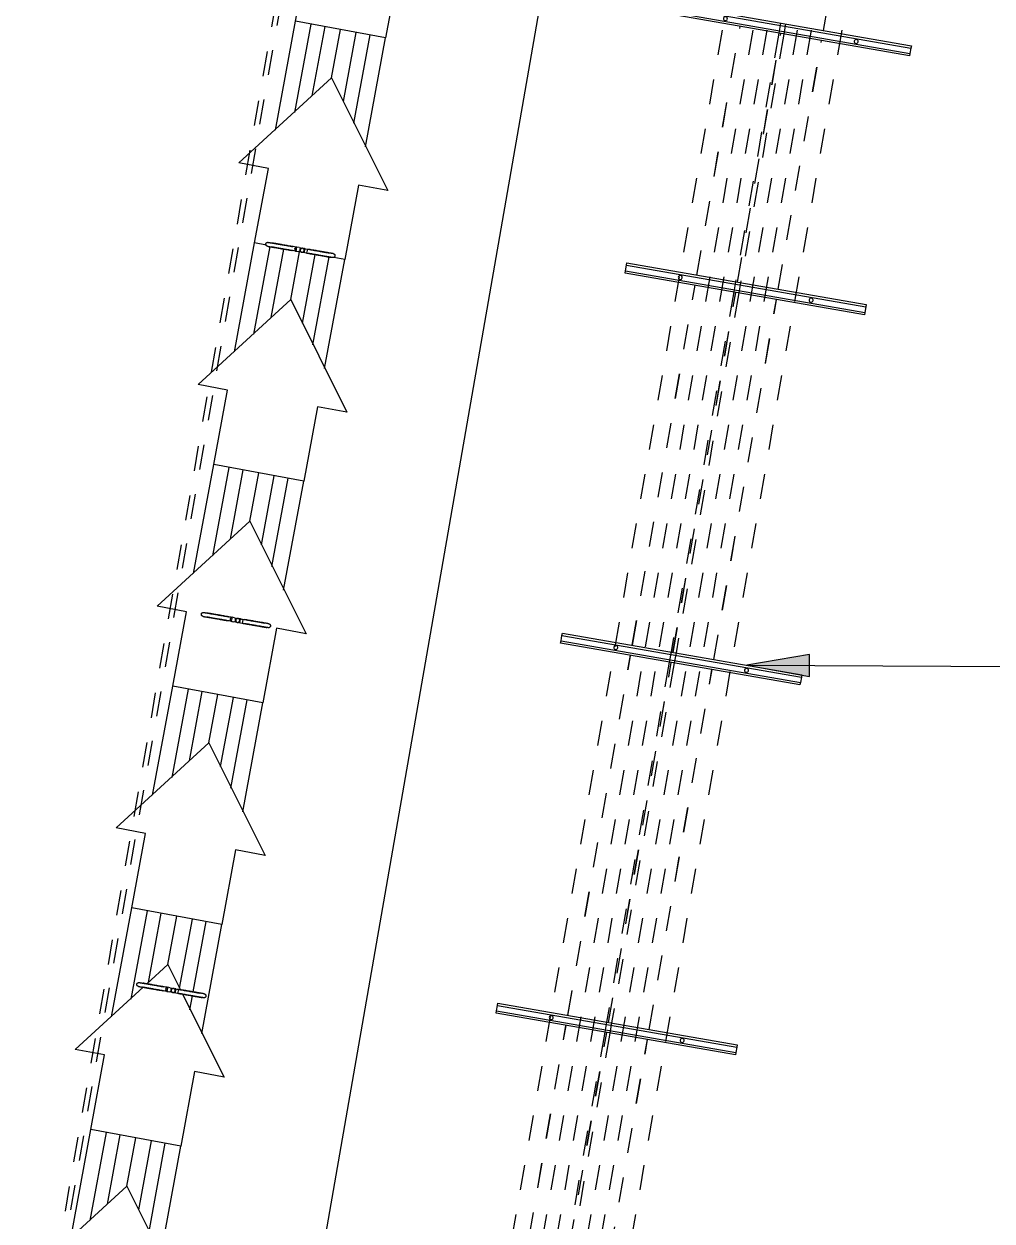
# Model space of a CAD drawing. Header units: metres. Extents: x 2 to 65, y 3 to 557.
# Drawn here: x 49.622 to 53.487, y 536.372 to 541.152 of the extents above; entities that cross this region are included whole.
import ezdxf

# ---------------------------------------------------------------- set-up
doc = ezdxf.new("R2010")
doc.units = ezdxf.units.M
doc.linetypes.add('Dashed', pattern=[0.0075, 0.005, -0.0025])
doc.linetypes.add('JacobsDash', pattern=[0.0045, 0.003, -0.0015])
doc.layers.get('Defpoints').update_dxf_attribs({"color": 41})
for name, color, linetype, lineweight in [('A-ANNO-DIMS', 7, 'Continuous', 9), ('A-DETL', 7, 'Continuous', 13), ('A-GENM', 7, 'Continuous', 35), ('G-ANNO-TEXT', 7, 'Continuous', 9), ('S-BEAM', 7, 'Continuous', 50), ('S-BEAM-HDLN', 7, 'JacobsDash', 18)]:
    doc.layers.add(name, color=color, linetype=linetype, lineweight=lineweight)
doc.styles.add('Arial Narrow_5', font='ARIALN.TTF', dxfattribs={"height": 0.25})
doc.dimstyles.new('Dimension_Standard_O__mm__2', dxfattribs={"dimscale": 0.3048, "dimtxt": 0.255858, "dimasz": 0.82021, "dimexe": 0.787402, "dimexo": 0.492126, "dimgap": 0.492126, "dimtad": 1, "dimdec": 0, "dimlfac": 1000, "dimzin": 0, "dimdsep": 46, "dimtxsty": 'Arial Narrow_5', "dimsah": 1, "dimcen": 0.09, "dimaunit": 1, "dimadec": 4, "dimazin": 0, "dimtfac": 1, "dimtdec": 4, "dimtix": 1, "dimtmove": 2, "dimatfit": 3, "dimfxl": 1, "dimtvp": 1, "dimtfill": 1, "dimtolj": 1, "dimtzin": 0, "dimlwd": 18, "dimlwe": 18, "dimarcsym": 2})

# ---------------------------------------------------------------- blocks, each defined once
blk = doc.blocks.new('T2DPAA-T2D-C3S-SD-M2D-100010_250_dwg-40816791-DRG-2873251 - SERVICE SUPPORT GENERAL ARRANGEMENT PLAN')
at = {"color": 252, "lineweight": 18, "true_color": 0x888888}
for p, q in [((74.4486, -620.7664), (74.8902, -620.7323)), ((73.5513, -620.8358), (73.9929, -620.8017)), ((74.5376, -620.823), (74.8951, -620.7954)), ((74.619, -620.8732), (74.8994, -620.8515)), ((72.6539, -620.9051), (73.0956, -620.871)), ((73.6403, -620.8924), (73.9941, -620.865)), ((71.7566, -620.9744), (72.1982, -620.9403)), ((72.7429, -620.9617), (73.1004, -620.9341)), ((73.7217, -620.9425), (73.9987, -620.9211)), ((72.8244, -621.0118), (73.1048, -620.9902)), ((74.6288, -620.9993), (74.9092, -620.9777)), ((70.8593, -621.0438), (71.3009, -621.0097)), ((71.8456, -621.031), (72.2031, -621.0034)), ((74.556, -621.0614), (74.9135, -621.0337)), ((69.962, -621.1131), (70.4036, -621.079)), ((70.9483, -621.1004), (71.3058, -621.0727)), ((71.9271, -621.0812), (72.2074, -621.0595)), ((73.7315, -621.0687), (74.0098, -621.0472)), ((71.0297, -621.1505), (71.3101, -621.1288)), ((72.8341, -621.138), (73.1145, -621.1163)), ((73.6587, -621.1307), (74.0152, -621.1031)), ((74.4768, -621.131), (74.9184, -621.0968)), ((70.051, -621.1697), (70.4085, -621.1421)), ((71.9368, -621.2073), (72.2172, -621.1857)), ((72.7614, -621.2), (73.1189, -621.1724)), ((73.5794, -621.2003), (74.0211, -621.1662)), ((70.1324, -621.2198), (70.4128, -621.1982)), ((71.1187, -621.2071), (71.0345, -621.2815)), ((72.6821, -621.2696), (73.1237, -621.2355)), ((71.0395, -621.2767), (71.3199, -621.255)), ((71.864, -621.2694), (72.2215, -621.2417)), ((70.1422, -621.346), (70.4225, -621.3243)), ((71.0393, -621.3331), (71.3242, -621.3111)), ((71.7848, -621.339), (72.2264, -621.3048)), ((70.0694, -621.408), (70.4269, -621.3804)), ((70.8875, -621.4083), (71.3291, -621.3742)), ((70.9667, -621.3387), (71.0239, -621.3343)), ((69.9901, -621.4776), (70.4317, -621.4435))]:
    blk.add_line(p, q, dxfattribs=at)
at = {"color": 252, "lineweight": 18, "true_color": 0x888888, "flags": 128}
for points in [[(75.507, -620.9472), (75.2291, -621.1927), (75.2199, -621.0735), (74.9185, -621.0968), (74.8903, -620.7323), (75.1917, -620.709), (75.1825, -620.5899), (75.4928, -620.7884)], [(73.9966, -620.8491), (73.993, -620.8016), (74.2944, -620.7784), (74.2852, -620.6592), (74.708, -620.9297), (74.9043, -620.9146)], [(73.8107, -620.9991), (73.4344, -621.3314), (73.4252, -621.2122), (73.1238, -621.2355), (73.0956, -620.871), (73.3971, -620.8477), (73.3878, -620.7285), (73.8107, -620.9991), (74.0042, -620.9841)], [(72.9134, -621.0684), (72.5371, -621.4007), (72.5279, -621.2815), (72.2265, -621.3048), (72.1983, -620.9403), (72.4997, -620.917), (72.4905, -620.7979), (72.9134, -621.0684), (73.1096, -621.0532)], [(72.016, -621.1377), (71.6398, -621.47), (71.6306, -621.3509), (71.3291, -621.3742), (71.301, -621.0097), (71.6024, -620.9864), (71.5932, -620.8672), (72.016, -621.1377), (72.2123, -621.1226)], [(71.0201, -621.2942), (70.7425, -621.5394), (70.7332, -621.4202), (70.4318, -621.4435), (70.4037, -621.079), (70.7051, -621.0557), (70.6959, -620.9365), (71.006, -621.135)], [(74.708, -620.9297), (74.3318, -621.262), (74.3225, -621.1429), (74.0211, -621.1662), (74.0177, -621.1215)], [(69.5135, -621.2415), (69.5063, -621.1483), (69.8078, -621.125), (69.7985, -621.0059), (70.2214, -621.2764), (70.4177, -621.2612)], [(71.0229, -621.1458), (71.1187, -621.2071), (71.315, -621.1919)], [(70.2214, -621.2764), (69.8451, -621.6087), (69.8359, -621.4895), (69.5479, -621.5118)]]:
    blk.add_lwpolyline(points, dxfattribs=at)
blk = doc.blocks.new('T2DPAA-T2D-PWC-SD-M2D-100001_ProposedDrainage_rvt-1-DRG-2873251 - SERVICE SUPPORT GENERAL ARRANGEMENT PLAN')
at = {"color": 252, "lineweight": 18, "true_color": 0x888888, "rotation": 75.11694444444437}
blk.add_blockref('T2DPAA-T2D-C3S-SD-M2D-100010_250_dwg-40816791-DRG-2873251 - SERVICE SUPPORT GENERAL ARRANGEMENT PLAN', (-1731.0833, 628.2185), dxfattribs=at)
blk = doc.blocks.new('T2DPAA-T2D-C3S-TT-XRF-100101_dwg-40805445-DRG-2873251 - SERVICE SUPPORT GENERAL ARRANGEMENT PLAN')
at = {"color": 191, "linetype": 'Dashed', "lineweight": 18, "true_color": 0xbf7fff}
for p, q in [((-214.1747, -614.8321), (-213.1706, -614.7443)), ((-214.1747, -614.8323), (-213.1706, -614.7445)), ((-215.669, -614.9627), (-214.2155, -614.8356)), ((-215.669, -614.963), (-214.2155, -614.8359)), ((-214.1603, -614.9964), (-213.1562, -614.9087)), ((-214.1603, -614.9967), (-213.1562, -614.9089)), ((-217.1633, -615.0933), (-215.7098, -614.9662)), ((-217.1633, -615.0936), (-215.7098, -614.9665)), ((-215.6546, -615.127), (-214.2011, -615)), ((-215.6546, -615.1273), (-214.2011, -615.0002)), ((-213.101, -615.0695), (-212.0983, -614.9818)), ((-213.1009, -615.0697), (-212.0983, -614.982)), ((-218.6569, -615.2238), (-217.2041, -615.0968)), ((-218.6569, -615.2242), (-217.2041, -615.0972)), ((-214.1459, -615.1608), (-213.1418, -615.073)), ((-214.1459, -615.161), (-213.1418, -615.0732)), ((-217.1489, -615.2576), (-215.6954, -615.1306)), ((-217.1489, -615.258), (-215.6954, -615.1309)), ((-215.6402, -615.2914), (-214.1868, -615.1644)), ((-215.6402, -615.2917), (-214.1867, -615.1646)), ((-218.6426, -615.3882), (-217.1897, -615.2612)), ((-218.6425, -615.3886), (-217.1897, -615.2616)), ((-217.1345, -615.422), (-215.6811, -615.295)), ((-217.1345, -615.4224), (-215.681, -615.2953)), ((-218.6282, -615.5526), (-217.1754, -615.4256)), ((-218.6281, -615.553), (-217.1753, -615.4259))]:
    blk.add_line(p, q, dxfattribs=at)
blk = doc.blocks.new('T2DPAA-T2D-PWC-TT-M2D-100010_ProposedITS_rvt-1-DRG-2873251 - SERVICE SUPPORT GENERAL ARRANGEMENT PLAN')
at = {"color": 191, "linetype": 'Dashed', "lineweight": 18, "true_color": 0xbf7fff, "rotation": 75.11694444444437}
blk.add_blockref('T2DPAA-T2D-C3S-TT-XRF-100101_dwg-40805445-DRG-2873251 - SERVICE SUPPORT GENERAL ARRANGEMENT PLAN', (-1649.5339, 905.0565), dxfattribs=at)
blk = doc.blocks.new('11_GEN_BR08_Type 3 Conduits_Support - 11_Type 2_6x100 Conduits-8968841-DRG-2873251 - SERVICE SUPPORT GENERAL ARRANGEMENT PLAN')
at = {"layer": 'A-GENM', "lineweight": 9}
for p, q in [((-0.485, 0.011), (-0.485, 0.0205)), ((-0.485, 0.0205), (0.485, 0.0205)), ((-0.485, -0.011), (-0.485, 0.011)), ((0.485, 0.011), (-0.485, 0.011)), ((0.485, 0.0205), (0.485, 0.011)), ((0.485, 0.011), (0.485, -0.011)), ((-0.485, -0.0205), (-0.485, -0.011)), ((0.485, -0.011), (-0.485, -0.011)), ((0.485, -0.0205), (-0.485, -0.0205)), ((0.485, -0.011), (0.485, -0.0205))]:
    blk.add_line(p, q, dxfattribs=at)
for centre, start, end in [((-0.265, 0), 90, 270), ((-0.265, 0), 270, 90), ((0.265, 0), 90, 270), ((0.265, 0), 270, 90)]:
    blk.add_arc(centre, 0.008, start, end, dxfattribs=at)
blk = doc.blocks.new('11_GEN_BR08_Hanger for drainage_Support - 11_GEN_drainage support-9337490-DRG-2873251 - SERVICE SUPPORT GENERAL ARRANGEMENT PLAN')
at = {"layer": 'A-GENM', "linetype": 'JacobsDash', "lineweight": 9}
for p, q in [((-0.0243, 0.0079), (-0.0243, -0.0083)), ((-0.0147, 0.0079), (-0.0243, 0.0079)), ((-0.0147, 0.0079), (-0.0009, 0.0079)), ((-0.0086, -0.0074), (-0.0086, 0.0069)), ((-0.0086, 0.0069), (-0.004, 0.0069)), ((0.0009, 0.0079), (0.0194, 0.0079)), ((0.004, 0.0069), (0.0087, 0.0069)), ((0.0087, 0.0069), (0.0087, -0.0074)), ((0.0194, 0.0079), (0.0194, -0.0083)), ((-0.0243, -0.0083), (-0.0147, -0.0083)), ((0.0194, -0.0083), (-0.0147, -0.0083)), ((-0.003, -0.0074), (-0.0086, -0.0074)), ((-0.0025, -0.0074), (-0.0027, -0.0074)), ((0.0027, -0.0074), (0.0025, -0.0074)), ((0.0087, -0.0074), (0.003, -0.0074))]:
    blk.add_line(p, q, dxfattribs=at)
at = {"layer": 'A-GENM', "linetype": 'JacobsDash', "lineweight": 9, "flags": 128}
for points in [[(-0.1472, -0.0048), (-0.1472, -0.0044), (-0.1472, -0.0041), (-0.1472, -0.0038), (-0.1471, -0.0035), (-0.1471, -0.0032), (-0.147, -0.0028), (-0.1469, -0.0025), (-0.1469, -0.0022), (-0.1468, -0.0019), (-0.1467, -0.0016), (-0.1465, -0.0013), (-0.1464, -0.001), (-0.1463, -0.0007), (-0.1461, -0.0005), (-0.1459, -0.0002), (-0.1458, 0.0001), (-0.1456, 0.0003), (-0.1454, 0.0006), (-0.1452, 0.0008), (-0.1449, 0.0011), (-0.1447, 0.0013), (-0.1445, 0.0015), (-0.1442, 0.0017), (-0.144, 0.0019), (-0.1437, 0.0021), (-0.1435, 0.0023), (-0.1432, 0.0024), (-0.1429, 0.0026), (-0.1426, 0.0027), (-0.1423, 0.0029), (-0.142, 0.003), (-0.1417, 0.0031), (-0.1414, 0.0032), (-0.1411, 0.0033), (-0.1408, 0.0033), (-0.1405, 0.0034), (-0.1402, 0.0034), (-0.1399, 0.0035), (-0.1395, 0.0035), (-0.1394, 0.0035)], [(-0.1394, 0.0035), (-0.1393, 0.0035), (-0.139, 0.0035), (-0.1385, 0.0035), (-0.1378, 0.0036), (-0.1368, 0.0036), (-0.1357, 0.0036), (-0.1343, 0.0037), (-0.1328, 0.0037), (-0.131, 0.0038), (-0.129, 0.0038), (-0.1269, 0.0039), (-0.1246, 0.004), (-0.122, 0.0041), (-0.1193, 0.0041), (-0.1164, 0.0042), (-0.1134, 0.0043), (-0.1101, 0.0044), (-0.1067, 0.0046), (-0.1032, 0.0047), (-0.0995, 0.0048), (-0.0956, 0.0049), (-0.0916, 0.005), (-0.0875, 0.0052), (-0.0832, 0.0053), (-0.0789, 0.0055), (-0.0744, 0.0056), (-0.0698, 0.0057), (-0.0651, 0.0059), (-0.0603, 0.0061), (-0.0554, 0.0062), (-0.0504, 0.0064), (-0.0454, 0.0065), (-0.0403, 0.0067), (-0.0352, 0.0069), (-0.03, 0.007), (-0.0248, 0.0072)], [(-0.024, 0.0072), (-0.0279, 0.0071), (-0.033, 0.0069), (-0.0382, 0.0068), (-0.0433, 0.0066), (-0.0483, 0.0064), (-0.0533, 0.0063), (-0.0582, 0.0061), (-0.0631, 0.006), (-0.0678, 0.0058), (-0.0724, 0.0057), (-0.077, 0.0055), (-0.0814, 0.0054), (-0.0857, 0.0052), (-0.0899, 0.0051), (-0.094, 0.005), (-0.0979, 0.0048), (-0.1016, 0.0047), (-0.1053, 0.0046), (-0.1087, 0.0045), (-0.112, 0.0044), (-0.1152, 0.0043), (-0.1181, 0.0042), (-0.1209, 0.0041), (-0.1235, 0.004), (-0.1259, 0.0039), (-0.1282, 0.0039), (-0.1302, 0.0038), (-0.132, 0.0037), (-0.1337, 0.0037), (-0.1351, 0.0036), (-0.1364, 0.0036), (-0.1374, 0.0036), (-0.1382, 0.0035), (-0.1388, 0.0035), (-0.1392, 0.0035), (-0.1394, 0.0035), (-0.1394, 0.0035)], [(0.1242, 0.012), (0.1241, 0.012), (0.1238, 0.012), (0.1232, 0.012), (0.1225, 0.012), (0.1216, 0.0119), (0.1204, 0.0119), (0.119, 0.0118), (0.1175, 0.0118), (0.1157, 0.0117), (0.1138, 0.0117), (0.1116, 0.0116), (0.1093, 0.0115), (0.1068, 0.0115), (0.104, 0.0114), (0.1012, 0.0113), (0.0981, 0.0112), (0.0949, 0.0111), (0.0915, 0.011), (0.0879, 0.0108), (0.0842, 0.0107), (0.0803, 0.0106), (0.0763, 0.0105), (0.0722, 0.0103), (0.068, 0.0102), (0.0636, 0.0101), (0.0591, 0.0099), (0.0545, 0.0098), (0.0498, 0.0096), (0.045, 0.0095), (0.0401, 0.0093), (0.0352, 0.0091), (0.0302, 0.009), (0.0251, 0.0088), (0.0199, 0.0086), (0.0148, 0.0085), (0.0096, 0.0083), (0.0077, 0.0083)], [(0.0077, 0.0083), (0.0126, 0.0084), (0.0178, 0.0086), (0.0229, 0.0087), (0.028, 0.0089), (0.0331, 0.0091), (0.0381, 0.0092), (0.043, 0.0094), (0.0478, 0.0095), (0.0525, 0.0097), (0.0572, 0.0099), (0.0617, 0.01), (0.0661, 0.0101), (0.0704, 0.0103), (0.0746, 0.0104), (0.0787, 0.0105), (0.0826, 0.0107), (0.0864, 0.0108), (0.09, 0.0109), (0.0935, 0.011), (0.0968, 0.0111), (0.0999, 0.0112), (0.1029, 0.0113), (0.1056, 0.0114), (0.1082, 0.0115), (0.1107, 0.0116), (0.1129, 0.0117), (0.1149, 0.0117), (0.1168, 0.0118), (0.1184, 0.0118), (0.1199, 0.0119), (0.1211, 0.0119), (0.1221, 0.0119), (0.1229, 0.012), (0.1236, 0.012), (0.124, 0.012), (0.1242, 0.012), (0.1242, 0.012)], [(0.1242, 0.012), (0.1245, 0.012), (0.1248, 0.012), (0.1251, 0.012), (0.1255, 0.012), (0.1258, 0.0119), (0.1261, 0.0118), (0.1264, 0.0118), (0.1267, 0.0117), (0.127, 0.0116), (0.1273, 0.0115), (0.1276, 0.0114), (0.1279, 0.0112), (0.1282, 0.0111), (0.1285, 0.0109), (0.1287, 0.0108), (0.129, 0.0106), (0.1293, 0.0104), (0.1295, 0.0102), (0.1298, 0.01), (0.13, 0.0098), (0.1302, 0.0095), (0.1304, 0.0093), (0.1306, 0.0091), (0.1308, 0.0088), (0.131, 0.0086), (0.1312, 0.0083), (0.1314, 0.008), (0.1315, 0.0077), (0.1317, 0.0074), (0.1318, 0.0072), (0.1319, 0.0069), (0.132, 0.0066), (0.1321, 0.0063), (0.1322, 0.0059), (0.1323, 0.0056), (0.1323, 0.0053), (0.1324, 0.005), (0.1324, 0.0047), (0.1324, 0.0044), (0.1324, 0.0043)], [(0.1324, 0.0043), (0.1324, 0.004), (0.1324, 0.0036), (0.1324, 0.0033), (0.1324, 0.003), (0.1323, 0.0027), (0.1323, 0.0024), (0.1322, 0.0021), (0.1321, 0.0017), (0.132, 0.0014), (0.1319, 0.0011), (0.1318, 0.0008), (0.1316, 0.0006), (0.1315, 0.0003), (0.1313, 0), (0.1312, -0.0003), (0.131, -0.0005), (0.1308, -0.0008), (0.1306, -0.0011), (0.1304, -0.0013), (0.1302, -0.0015), (0.13, -0.0018), (0.1297, -0.002), (0.1295, -0.0022), (0.1292, -0.0024), (0.129, -0.0026), (0.1287, -0.0027), (0.1284, -0.0029), (0.1282, -0.0031), (0.1279, -0.0032), (0.1276, -0.0033), (0.1273, -0.0035), (0.127, -0.0036), (0.1267, -0.0037), (0.1264, -0.0037), (0.126, -0.0038), (0.1257, -0.0039), (0.1254, -0.0039), (0.1251, -0.004), (0.1248, -0.004), (0.1247, -0.004)], [(-0.1389, -0.0125), (-0.1393, -0.0125), (-0.1396, -0.0125), (-0.1399, -0.0125), (-0.1402, -0.0124), (-0.1405, -0.0124), (-0.1408, -0.0123), (-0.1412, -0.0123), (-0.1415, -0.0122), (-0.1418, -0.0121), (-0.1421, -0.012), (-0.1424, -0.0118), (-0.1427, -0.0117), (-0.1429, -0.0116), (-0.1432, -0.0114), (-0.1435, -0.0112), (-0.1438, -0.0111), (-0.144, -0.0109), (-0.1443, -0.0107), (-0.1445, -0.0105), (-0.1447, -0.0103), (-0.145, -0.01), (-0.1452, -0.0098), (-0.1454, -0.0095), (-0.1456, -0.0093), (-0.1458, -0.009), (-0.146, -0.0088), (-0.1461, -0.0085), (-0.1463, -0.0082), (-0.1464, -0.0079), (-0.1466, -0.0076), (-0.1467, -0.0073), (-0.1468, -0.007), (-0.1469, -0.0067), (-0.147, -0.0064), (-0.147, -0.0061), (-0.1471, -0.0058), (-0.1471, -0.0055), (-0.1472, -0.0052), (-0.1472, -0.0048), (-0.1472, -0.0048)], [(-0.1389, -0.0125), (-0.1388, -0.0125), (-0.1385, -0.0125), (-0.138, -0.0125), (-0.1372, -0.0124), (-0.1363, -0.0124), (-0.1352, -0.0124), (-0.1338, -0.0123), (-0.1322, -0.0123), (-0.1305, -0.0122), (-0.1285, -0.0122), (-0.1264, -0.0121), (-0.124, -0.012), (-0.1215, -0.0119), (-0.1188, -0.0118), (-0.1159, -0.0117), (-0.1128, -0.0116), (-0.1096, -0.0115), (-0.1062, -0.0114), (-0.1027, -0.0113), (-0.099, -0.0112), (-0.0951, -0.0111), (-0.0911, -0.0109), (-0.087, -0.0108), (-0.0827, -0.0107), (-0.0783, -0.0105), (-0.0738, -0.0104), (-0.0692, -0.0102), (-0.0645, -0.0101), (-0.0598, -0.0099), (-0.0549, -0.0098), (-0.0499, -0.0096), (-0.0449, -0.0095), (-0.0398, -0.0093), (-0.0347, -0.0091), (-0.0295, -0.009), (-0.0243, -0.0088), (-0.0225, -0.0087)], [(-0.0225, -0.0087), (-0.0273, -0.0089), (-0.0325, -0.0091), (-0.0377, -0.0092), (-0.0428, -0.0094), (-0.0478, -0.0095), (-0.0528, -0.0097), (-0.0577, -0.0099), (-0.0625, -0.01), (-0.0673, -0.0102), (-0.0719, -0.0103), (-0.0765, -0.0105), (-0.0809, -0.0106), (-0.0852, -0.0108), (-0.0894, -0.0109), (-0.0934, -0.011), (-0.0974, -0.0111), (-0.1011, -0.0113), (-0.1047, -0.0114), (-0.1082, -0.0115), (-0.1115, -0.0116), (-0.1146, -0.0117), (-0.1176, -0.0118), (-0.1204, -0.0119), (-0.123, -0.012), (-0.1254, -0.0121), (-0.1276, -0.0121), (-0.1297, -0.0122), (-0.1315, -0.0123), (-0.1332, -0.0123), (-0.1346, -0.0124), (-0.1358, -0.0124), (-0.1369, -0.0124), (-0.1377, -0.0125), (-0.1383, -0.0125), (-0.1387, -0.0125), (-0.1389, -0.0125), (-0.1389, -0.0125)], [(0.0194, -0.0074), (0.0234, -0.0072), (0.0285, -0.0071), (0.0336, -0.0069), (0.0386, -0.0068), (0.0435, -0.0066), (0.0483, -0.0064), (0.053, -0.0063), (0.0577, -0.0061), (0.0622, -0.006), (0.0667, -0.0059), (0.071, -0.0057), (0.0751, -0.0056), (0.0792, -0.0054), (0.0831, -0.0053), (0.0869, -0.0052), (0.0905, -0.0051), (0.094, -0.005), (0.0973, -0.0049), (0.1004, -0.0048), (0.1034, -0.0047), (0.1062, -0.0046), (0.1088, -0.0045), (0.1112, -0.0044), (0.1134, -0.0043), (0.1154, -0.0043), (0.1173, -0.0042), (0.1189, -0.0042), (0.1204, -0.0041), (0.1216, -0.0041), (0.1226, -0.004), (0.1235, -0.004), (0.1241, -0.004), (0.1245, -0.004), (0.1247, -0.004), (0.1247, -0.004)], [(0.1247, -0.004), (0.1246, -0.004), (0.1243, -0.004), (0.1237, -0.004), (0.123, -0.004), (0.1221, -0.0041), (0.1209, -0.0041), (0.1196, -0.0041), (0.118, -0.0042), (0.1162, -0.0042), (0.1143, -0.0043), (0.1121, -0.0044), (0.1098, -0.0045), (0.1073, -0.0045), (0.1046, -0.0046), (0.1017, -0.0047), (0.0986, -0.0048), (0.0954, -0.0049), (0.092, -0.005), (0.0884, -0.0051), (0.0847, -0.0053), (0.0809, -0.0054), (0.0769, -0.0055), (0.0727, -0.0057), (0.0685, -0.0058), (0.0641, -0.0059), (0.0596, -0.0061), (0.055, -0.0062), (0.0503, -0.0064), (0.0455, -0.0065), (0.0406, -0.0067), (0.0357, -0.0069), (0.0307, -0.007), (0.0256, -0.0072), (0.0205, -0.0073)]]:
    blk.add_lwpolyline(points, dxfattribs=at)
at = {"layer": 'A-GENM', "linetype": 'JacobsDash', "lineweight": 9}
for centre, start, end in [((-0.0224, -0.0007), 106.8501, 181.8501), ((-0.0224, -0.0007), 141.9806, 143.1352), ((0, 0), 90, 270), ((0, 0), 270, 90), ((0.0076, 0.0002), 76.8501, 103.2861), ((-0.0224, -0.0007), 181.8501, 286.8501), ((-0.0224, -0.0007), 203.0152, 205.765), ((-0.0224, -0.0007), 215.6793, 216.1847), ((0.0076, 0.0002), 241.8501, 252.7952)]:
    blk.add_arc(centre, 0.008, start, end, dxfattribs=at)
for points, knots in [([(-0.0304, -0.0003), (-0.0303, 0.0001), (-0.0303, 0.0006), (-0.0301, 0.0012), (-0.03, 0.0016), (-0.03, 0.0016)], [-0.97582168, -0.97582168, -0.97582168, -0.97582168, -0.94444444, -0.91666667, -0.9103535, -0.9103535, -0.9103535, -0.9103535]), ([(-0.0273, 0.0056), (-0.0271, 0.0057), (-0.0268, 0.0059), (-0.0266, 0.0061), (-0.0265, 0.0061)], [-0.72222222, -0.72222222, -0.72222222, -0.72222222, -0.69444444, -0.68448556, -0.68448556, -0.68448556, -0.68448556]), ([(-0.0285, -0.0058), (-0.0286, -0.0057), (-0.0288, -0.0055), (-0.0289, -0.0053), (-0.029, -0.0053)], [-0.18728717, -0.18728717, -0.18728717, -0.18728717, -0.16666667, -0.16024192, -0.16024192, -0.16024192, -0.16024192]), ([(-0.0261, -0.0078), (-0.0261, -0.0078), (-0.0264, -0.0076), (-0.0266, -0.0075), (-0.0268, -0.0074)], [-0.31551816, -0.31551816, -0.31551816, -0.31551816, -0.30555556, -0.27777778, -0.27777778, -0.27777778, -0.27777778]), ([(-0.0243, -0.0085), (-0.0244, -0.0085), (-0.0245, -0.0084), (-0.0246, -0.0084), (-0.0246, -0.0084)], [-0.39530861, -0.39530861, -0.39530861, -0.39530861, -0.38888889, -0.38232105, -0.38232105, -0.38232105, -0.38232105])]:
    blk.add_open_spline(points, degree=3, knots=knots, dxfattribs=at)
for points in [[(-0.0251, 0.0068), (-0.0251, 0.0068), (-0.025, 0.0068), (-0.025, 0.0068)], [(0.0061, 0.0081), (0.0062, 0.0081), (0.0063, 0.0081), (0.0064, 0.0081)], [(-0.0208, -0.0086), (-0.0209, -0.0086), (-0.021, -0.0086), (-0.0211, -0.0086)]]:
    blk.add_open_spline(points, degree=3, dxfattribs=at)
blk = doc.blocks.new('11_GEN_BR08_Hanger for drainage_Support - 11_GEN_drainage support-9337526-DRG-2873251 - SERVICE SUPPORT GENERAL ARRANGEMENT PLAN')
at = {"layer": 'A-GENM', "linetype": 'JacobsDash', "lineweight": 9}
for p, q in [((-0.0243, 0.0079), (-0.0243, -0.0083)), ((-0.0147, 0.0079), (-0.0243, 0.0079)), ((-0.0147, 0.0079), (-0.0009, 0.0079)), ((-0.0086, -0.0074), (-0.0086, 0.0069)), ((-0.0086, 0.0069), (-0.004, 0.0069)), ((0.0009, 0.0079), (0.0194, 0.0079)), ((0.004, 0.0069), (0.0087, 0.0069)), ((0.0087, 0.0069), (0.0087, -0.0074)), ((0.0194, 0.0079), (0.0194, -0.0083)), ((-0.0243, -0.0083), (-0.0147, -0.0083)), ((0.0194, -0.0083), (-0.0147, -0.0083)), ((-0.003, -0.0074), (-0.0086, -0.0074)), ((-0.0025, -0.0074), (-0.0027, -0.0074)), ((0.0027, -0.0074), (0.0025, -0.0074)), ((0.0087, -0.0074), (0.003, -0.0074))]:
    blk.add_line(p, q, dxfattribs=at)
at = {"layer": 'A-GENM', "linetype": 'JacobsDash', "lineweight": 9, "flags": 128}
for points in [[(-0.1472, -0.0048), (-0.1472, -0.0044), (-0.1472, -0.0041), (-0.1472, -0.0038), (-0.1471, -0.0035), (-0.1471, -0.0032), (-0.147, -0.0028), (-0.1469, -0.0025), (-0.1469, -0.0022), (-0.1468, -0.0019), (-0.1467, -0.0016), (-0.1465, -0.0013), (-0.1464, -0.001), (-0.1463, -0.0007), (-0.1461, -0.0005), (-0.1459, -0.0002), (-0.1458, 0.0001), (-0.1456, 0.0003), (-0.1454, 0.0006), (-0.1452, 0.0008), (-0.1449, 0.0011), (-0.1447, 0.0013), (-0.1445, 0.0015), (-0.1442, 0.0017), (-0.144, 0.0019), (-0.1437, 0.0021), (-0.1435, 0.0023), (-0.1432, 0.0024), (-0.1429, 0.0026), (-0.1426, 0.0027), (-0.1423, 0.0029), (-0.142, 0.003), (-0.1417, 0.0031), (-0.1414, 0.0032), (-0.1411, 0.0033), (-0.1408, 0.0033), (-0.1405, 0.0034), (-0.1402, 0.0034), (-0.1399, 0.0035), (-0.1395, 0.0035), (-0.1394, 0.0035)], [(-0.1394, 0.0035), (-0.1393, 0.0035), (-0.139, 0.0035), (-0.1385, 0.0035), (-0.1378, 0.0036), (-0.1368, 0.0036), (-0.1357, 0.0036), (-0.1343, 0.0037), (-0.1328, 0.0037), (-0.131, 0.0038), (-0.129, 0.0038), (-0.1269, 0.0039), (-0.1246, 0.004), (-0.122, 0.0041), (-0.1193, 0.0041), (-0.1164, 0.0042), (-0.1134, 0.0043), (-0.1101, 0.0044), (-0.1067, 0.0046), (-0.1032, 0.0047), (-0.0995, 0.0048), (-0.0956, 0.0049), (-0.0916, 0.005), (-0.0875, 0.0052), (-0.0832, 0.0053), (-0.0789, 0.0055), (-0.0744, 0.0056), (-0.0698, 0.0057), (-0.0651, 0.0059), (-0.0603, 0.0061), (-0.0554, 0.0062), (-0.0504, 0.0064), (-0.0454, 0.0065), (-0.0403, 0.0067), (-0.0352, 0.0069), (-0.03, 0.007), (-0.0248, 0.0072)], [(-0.024, 0.0072), (-0.0279, 0.0071), (-0.033, 0.0069), (-0.0382, 0.0068), (-0.0433, 0.0066), (-0.0483, 0.0064), (-0.0533, 0.0063), (-0.0582, 0.0061), (-0.0631, 0.006), (-0.0678, 0.0058), (-0.0724, 0.0057), (-0.077, 0.0055), (-0.0814, 0.0054), (-0.0857, 0.0052), (-0.0899, 0.0051), (-0.094, 0.005), (-0.0979, 0.0048), (-0.1016, 0.0047), (-0.1053, 0.0046), (-0.1087, 0.0045), (-0.112, 0.0044), (-0.1152, 0.0043), (-0.1181, 0.0042), (-0.1209, 0.0041), (-0.1235, 0.004), (-0.1259, 0.0039), (-0.1282, 0.0039), (-0.1302, 0.0038), (-0.132, 0.0037), (-0.1337, 0.0037), (-0.1351, 0.0036), (-0.1364, 0.0036), (-0.1374, 0.0036), (-0.1382, 0.0035), (-0.1388, 0.0035), (-0.1392, 0.0035), (-0.1394, 0.0035), (-0.1394, 0.0035)], [(0.1242, 0.012), (0.1241, 0.012), (0.1238, 0.012), (0.1232, 0.012), (0.1225, 0.012), (0.1216, 0.0119), (0.1204, 0.0119), (0.119, 0.0118), (0.1175, 0.0118), (0.1157, 0.0117), (0.1138, 0.0117), (0.1116, 0.0116), (0.1093, 0.0115), (0.1068, 0.0115), (0.104, 0.0114), (0.1012, 0.0113), (0.0981, 0.0112), (0.0949, 0.0111), (0.0915, 0.011), (0.0879, 0.0108), (0.0842, 0.0107), (0.0803, 0.0106), (0.0763, 0.0105), (0.0722, 0.0103), (0.068, 0.0102), (0.0636, 0.0101), (0.0591, 0.0099), (0.0545, 0.0098), (0.0498, 0.0096), (0.045, 0.0095), (0.0401, 0.0093), (0.0352, 0.0091), (0.0302, 0.009), (0.0251, 0.0088), (0.0199, 0.0086), (0.0148, 0.0085), (0.0096, 0.0083), (0.0077, 0.0083)], [(0.0077, 0.0083), (0.0126, 0.0084), (0.0178, 0.0086), (0.0229, 0.0087), (0.028, 0.0089), (0.0331, 0.0091), (0.0381, 0.0092), (0.043, 0.0094), (0.0478, 0.0095), (0.0525, 0.0097), (0.0572, 0.0099), (0.0617, 0.01), (0.0661, 0.0101), (0.0704, 0.0103), (0.0746, 0.0104), (0.0787, 0.0105), (0.0826, 0.0107), (0.0864, 0.0108), (0.09, 0.0109), (0.0935, 0.011), (0.0968, 0.0111), (0.0999, 0.0112), (0.1029, 0.0113), (0.1056, 0.0114), (0.1082, 0.0115), (0.1107, 0.0116), (0.1129, 0.0117), (0.1149, 0.0117), (0.1168, 0.0118), (0.1184, 0.0118), (0.1199, 0.0119), (0.1211, 0.0119), (0.1221, 0.0119), (0.1229, 0.012), (0.1236, 0.012), (0.124, 0.012), (0.1242, 0.012), (0.1242, 0.012)], [(0.1242, 0.012), (0.1245, 0.012), (0.1248, 0.012), (0.1251, 0.012), (0.1255, 0.012), (0.1258, 0.0119), (0.1261, 0.0118), (0.1264, 0.0118), (0.1267, 0.0117), (0.127, 0.0116), (0.1273, 0.0115), (0.1276, 0.0114), (0.1279, 0.0112), (0.1282, 0.0111), (0.1285, 0.0109), (0.1287, 0.0108), (0.129, 0.0106), (0.1293, 0.0104), (0.1295, 0.0102), (0.1298, 0.01), (0.13, 0.0098), (0.1302, 0.0095), (0.1304, 0.0093), (0.1306, 0.0091), (0.1308, 0.0088), (0.131, 0.0086), (0.1312, 0.0083), (0.1314, 0.008), (0.1315, 0.0077), (0.1317, 0.0074), (0.1318, 0.0072), (0.1319, 0.0069), (0.132, 0.0066), (0.1321, 0.0063), (0.1322, 0.0059), (0.1323, 0.0056), (0.1323, 0.0053), (0.1324, 0.005), (0.1324, 0.0047), (0.1324, 0.0044), (0.1324, 0.0043)], [(0.1324, 0.0043), (0.1324, 0.004), (0.1324, 0.0036), (0.1324, 0.0033), (0.1324, 0.003), (0.1323, 0.0027), (0.1323, 0.0024), (0.1322, 0.0021), (0.1321, 0.0017), (0.132, 0.0014), (0.1319, 0.0011), (0.1318, 0.0008), (0.1316, 0.0006), (0.1315, 0.0003), (0.1313, 0), (0.1312, -0.0003), (0.131, -0.0005), (0.1308, -0.0008), (0.1306, -0.0011), (0.1304, -0.0013), (0.1302, -0.0015), (0.13, -0.0018), (0.1297, -0.002), (0.1295, -0.0022), (0.1292, -0.0024), (0.129, -0.0026), (0.1287, -0.0027), (0.1284, -0.0029), (0.1282, -0.0031), (0.1279, -0.0032), (0.1276, -0.0033), (0.1273, -0.0035), (0.127, -0.0036), (0.1267, -0.0037), (0.1264, -0.0037), (0.126, -0.0038), (0.1257, -0.0039), (0.1254, -0.0039), (0.1251, -0.004), (0.1248, -0.004), (0.1247, -0.004)], [(-0.1389, -0.0125), (-0.1393, -0.0125), (-0.1396, -0.0125), (-0.1399, -0.0125), (-0.1402, -0.0124), (-0.1405, -0.0124), (-0.1408, -0.0123), (-0.1412, -0.0123), (-0.1415, -0.0122), (-0.1418, -0.0121), (-0.1421, -0.012), (-0.1424, -0.0118), (-0.1427, -0.0117), (-0.1429, -0.0116), (-0.1432, -0.0114), (-0.1435, -0.0112), (-0.1438, -0.0111), (-0.144, -0.0109), (-0.1443, -0.0107), (-0.1445, -0.0105), (-0.1447, -0.0103), (-0.145, -0.01), (-0.1452, -0.0098), (-0.1454, -0.0095), (-0.1456, -0.0093), (-0.1458, -0.009), (-0.146, -0.0088), (-0.1461, -0.0085), (-0.1463, -0.0082), (-0.1464, -0.0079), (-0.1466, -0.0076), (-0.1467, -0.0073), (-0.1468, -0.007), (-0.1469, -0.0067), (-0.147, -0.0064), (-0.147, -0.0061), (-0.1471, -0.0058), (-0.1471, -0.0055), (-0.1472, -0.0052), (-0.1472, -0.0048), (-0.1472, -0.0048)], [(-0.1389, -0.0125), (-0.1388, -0.0125), (-0.1385, -0.0125), (-0.138, -0.0125), (-0.1372, -0.0124), (-0.1363, -0.0124), (-0.1352, -0.0124), (-0.1338, -0.0123), (-0.1322, -0.0123), (-0.1305, -0.0122), (-0.1285, -0.0122), (-0.1264, -0.0121), (-0.124, -0.012), (-0.1215, -0.0119), (-0.1188, -0.0118), (-0.1159, -0.0117), (-0.1128, -0.0116), (-0.1096, -0.0115), (-0.1062, -0.0114), (-0.1027, -0.0113), (-0.099, -0.0112), (-0.0951, -0.0111), (-0.0911, -0.0109), (-0.087, -0.0108), (-0.0827, -0.0107), (-0.0783, -0.0105), (-0.0738, -0.0104), (-0.0692, -0.0102), (-0.0645, -0.0101), (-0.0598, -0.0099), (-0.0549, -0.0098), (-0.0499, -0.0096), (-0.0449, -0.0095), (-0.0398, -0.0093), (-0.0347, -0.0091), (-0.0295, -0.009), (-0.0243, -0.0088), (-0.0225, -0.0087)], [(-0.0225, -0.0087), (-0.0273, -0.0089), (-0.0325, -0.0091), (-0.0377, -0.0092), (-0.0428, -0.0094), (-0.0478, -0.0095), (-0.0528, -0.0097), (-0.0577, -0.0099), (-0.0625, -0.01), (-0.0673, -0.0102), (-0.0719, -0.0103), (-0.0765, -0.0105), (-0.0809, -0.0106), (-0.0852, -0.0108), (-0.0894, -0.0109), (-0.0934, -0.011), (-0.0974, -0.0111), (-0.1011, -0.0113), (-0.1047, -0.0114), (-0.1082, -0.0115), (-0.1115, -0.0116), (-0.1146, -0.0117), (-0.1176, -0.0118), (-0.1204, -0.0119), (-0.123, -0.012), (-0.1254, -0.0121), (-0.1276, -0.0121), (-0.1297, -0.0122), (-0.1315, -0.0123), (-0.1332, -0.0123), (-0.1346, -0.0124), (-0.1358, -0.0124), (-0.1369, -0.0124), (-0.1377, -0.0125), (-0.1383, -0.0125), (-0.1387, -0.0125), (-0.1389, -0.0125), (-0.1389, -0.0125)], [(0.0194, -0.0074), (0.0234, -0.0072), (0.0285, -0.0071), (0.0336, -0.0069), (0.0386, -0.0068), (0.0435, -0.0066), (0.0483, -0.0064), (0.053, -0.0063), (0.0577, -0.0061), (0.0622, -0.006), (0.0667, -0.0059), (0.071, -0.0057), (0.0751, -0.0056), (0.0792, -0.0054), (0.0831, -0.0053), (0.0869, -0.0052), (0.0905, -0.0051), (0.094, -0.005), (0.0973, -0.0049), (0.1004, -0.0048), (0.1034, -0.0047), (0.1062, -0.0046), (0.1088, -0.0045), (0.1112, -0.0044), (0.1134, -0.0043), (0.1154, -0.0043), (0.1173, -0.0042), (0.1189, -0.0042), (0.1204, -0.0041), (0.1216, -0.0041), (0.1226, -0.004), (0.1235, -0.004), (0.1241, -0.004), (0.1245, -0.004), (0.1247, -0.004), (0.1247, -0.004)], [(0.1247, -0.004), (0.1246, -0.004), (0.1243, -0.004), (0.1237, -0.004), (0.123, -0.004), (0.1221, -0.0041), (0.1209, -0.0041), (0.1196, -0.0041), (0.118, -0.0042), (0.1162, -0.0042), (0.1143, -0.0043), (0.1121, -0.0044), (0.1098, -0.0045), (0.1073, -0.0045), (0.1046, -0.0046), (0.1017, -0.0047), (0.0986, -0.0048), (0.0954, -0.0049), (0.092, -0.005), (0.0884, -0.0051), (0.0847, -0.0053), (0.0809, -0.0054), (0.0769, -0.0055), (0.0727, -0.0057), (0.0685, -0.0058), (0.0641, -0.0059), (0.0596, -0.0061), (0.055, -0.0062), (0.0503, -0.0064), (0.0455, -0.0065), (0.0406, -0.0067), (0.0357, -0.0069), (0.0307, -0.007), (0.0256, -0.0072), (0.0205, -0.0073)]]:
    blk.add_lwpolyline(points, dxfattribs=at)
at = {"layer": 'A-GENM', "linetype": 'JacobsDash', "lineweight": 9}
for centre, start, end in [((-0.0224, -0.0007), 106.8501, 181.8501), ((-0.0224, -0.0007), 141.9806, 143.1352), ((0, 0), 90, 270), ((0, 0), 270, 90), ((0.0076, 0.0002), 76.8501, 103.2861), ((-0.0224, -0.0007), 181.8501, 286.8501), ((-0.0224, -0.0007), 203.0152, 205.765), ((-0.0224, -0.0007), 215.6793, 216.1847), ((0.0076, 0.0002), 241.8501, 252.7952)]:
    blk.add_arc(centre, 0.008, start, end, dxfattribs=at)
for points, knots in [([(-0.0304, -0.0003), (-0.0303, 0.0001), (-0.0303, 0.0006), (-0.0301, 0.0012), (-0.03, 0.0016), (-0.03, 0.0016)], [-0.97582168, -0.97582168, -0.97582168, -0.97582168, -0.94444444, -0.91666667, -0.9103535, -0.9103535, -0.9103535, -0.9103535]), ([(-0.0273, 0.0056), (-0.0271, 0.0057), (-0.0268, 0.0059), (-0.0266, 0.0061), (-0.0265, 0.0061)], [-0.72222222, -0.72222222, -0.72222222, -0.72222222, -0.69444444, -0.68448556, -0.68448556, -0.68448556, -0.68448556]), ([(-0.0285, -0.0058), (-0.0286, -0.0057), (-0.0288, -0.0055), (-0.0289, -0.0053), (-0.029, -0.0053)], [-0.18728717, -0.18728717, -0.18728717, -0.18728717, -0.16666667, -0.16024192, -0.16024192, -0.16024192, -0.16024192]), ([(-0.0261, -0.0078), (-0.0261, -0.0078), (-0.0264, -0.0076), (-0.0266, -0.0075), (-0.0268, -0.0074)], [-0.31551816, -0.31551816, -0.31551816, -0.31551816, -0.30555556, -0.27777778, -0.27777778, -0.27777778, -0.27777778]), ([(-0.0243, -0.0085), (-0.0244, -0.0085), (-0.0245, -0.0084), (-0.0246, -0.0084), (-0.0246, -0.0084)], [-0.39530861, -0.39530861, -0.39530861, -0.39530861, -0.38888889, -0.38232105, -0.38232105, -0.38232105, -0.38232105])]:
    blk.add_open_spline(points, degree=3, knots=knots, dxfattribs=at)
for points in [[(-0.0251, 0.0068), (-0.0251, 0.0068), (-0.025, 0.0068), (-0.025, 0.0068)], [(0.0061, 0.0081), (0.0062, 0.0081), (0.0063, 0.0081), (0.0064, 0.0081)], [(-0.0208, -0.0086), (-0.0209, -0.0086), (-0.021, -0.0086), (-0.0211, -0.0086)]]:
    blk.add_open_spline(points, degree=3, dxfattribs=at)
blk = doc.blocks.new('06_SFR_GCT_Girder_SuperT_BR08Edge_CS - Super T - 1815-6270606-DRG-2873251 - SERVICE SUPPORT GENERAL ARRANGEMENT PLAN')
at = {"layer": 'S-BEAM', "color": 252, "linetype": 'JacobsDash', "lineweight": 9, "true_color": 0x888888}
blk.add_line((-1111.4358, 544.5887), (-1117.608, 509.1604), dxfattribs=at)
blk = doc.blocks.new('06_SFR_GCT_Girder_SuperT_BR08Edge_CS - Super T - 1815-6539906-DRG-2873251 - SERVICE SUPPORT GENERAL ARRANGEMENT PLAN')
at = {"layer": 'S-BEAM', "color": 252, "linetype": 'JacobsDash', "lineweight": 9, "true_color": 0x888888}
for p, q in [((-1111.4141, 544.5942), (-1117.5863, 509.1659)), ((-1110.0108, 541.1152), (-1110.1838, 540.1223)), ((-1110.1908, 540.0819), (-1110.4412, 538.6445)), ((-1110.4483, 538.6041), (-1110.6987, 537.1668)), ((-1110.7057, 537.1264), (-1110.956, 535.6897))]:
    blk.add_line(p, q, dxfattribs=at)
at = {"layer": 'S-BEAM-HDLN', "color": 252, "lineweight": 9, "true_color": 0x888888}
for p, q in [((-1110.0038, 541.1556), (-1110.0108, 541.1153)), ((-1110.1838, 540.1222), (-1110.1908, 540.0819)), ((-1110.4412, 538.6445), (-1110.4483, 538.6042)), ((-1110.6987, 537.1667), (-1110.7057, 537.1264))]:
    blk.add_line(p, q, dxfattribs=at)
blk = doc.blocks.new('06_SFR_GCT_Girder_SuperT_BR08Edge_CS - Super T - 1815-6271143-DRG-2873251 - SERVICE SUPPORT GENERAL ARRANGEMENT PLAN')
at = {"layer": 'S-BEAM', "color": 252, "linetype": 'JacobsDash', "lineweight": 9, "true_color": 0x888888}
for p, q in [((-1109.9908, 541.1117), (-1110.1638, 540.1188)), ((-1110.1708, 540.0784), (-1110.4212, 538.641)), ((-1110.4283, 538.6006), (-1110.6787, 537.1633)), ((-1110.6857, 537.1229), (-1110.936, 535.6862))]:
    blk.add_line(p, q, dxfattribs=at)
at = {"layer": 'S-BEAM-HDLN', "color": 252, "lineweight": 9, "true_color": 0x888888}
for p, q in [((-1109.9838, 541.1521), (-1109.9908, 541.1118)), ((-1110.1638, 540.1187), (-1110.1708, 540.0784)), ((-1110.4213, 538.641), (-1110.4283, 538.6007)), ((-1110.6787, 537.1632), (-1110.6857, 537.1229))]:
    blk.add_line(p, q, dxfattribs=at)
blk = doc.blocks.new('DIMBLOCK17-DRG-2873251 - SERVICE SUPPORT GENERAL ARRANGEMENT PLAN')
at = {"layer": 'A-ANNO-DIMS', "color": 0, "lineweight": 18, "transparency": 16777216}
for p, q in [((52.4175, 543.3015), (51.8174, 543.4061)), ((52.0109, 543.1186), (49.0848, 526.3229)), ((46.4081, 510.9588), (48.6603, 523.8862)), ((46.7289, 510.6492), (46.1288, 510.7537))]:
    blk.add_line(p, q, dxfattribs=at)
at = {"layer": 'A-ANNO-DIMS', "color": 0, "transparency": 16777216}
for points in [[(51.9699, 543.1258), (52.052, 543.1115), (52.0538, 543.3649)], [(46.3671, 510.966), (46.4492, 510.9517), (46.3652, 510.7125)]]:
    blk.add_solid(points, dxfattribs=at)
at = {"layer": 'Defpoints', "color": 0, "transparency": 16777216}
for p in [(52.5652, 543.2758), (46.3652, 510.7125), (46.8766, 510.6234)]:
    blk.add_point(p, dxfattribs=at)
at = {"layer": 'A-ANNO-DIMS', "color": 0, "lineweight": 18, "transparency": 16777216, "insert": (48.1802, 523.887), "char_height": 0.25, "width": 2.636553, "attachment_point": 1, "rotation": 80.1173, "line_spacing_factor": 0.974696, "style": 'Arial Narrow_5', "bg_fill": 3, "box_fill_scale": 1.1, "bg_fill_color": 256, "bg_fill_true_color": 13158600, "bg_fill_transparency": 0}
blk.add_mtext('\\A1;2000 MAX CTRS', dxfattribs=at)

msp = doc.modelspace()

# ---------------------------------------------------------------- hatches: boundary and pattern name
at = {"layer": 'G-ANNO-TEXT'}
msp.add_hatch(color=256, dxfattribs=at).paths.add_polyline_path([(52.5077, 538.5916), (52.7575, 538.5465), (52.7579, 538.6346)])

# ---------------------------------------------------------------- linework, layer by layer
at = {"layer": 'A-DETL', "color": 191, "linetype": 'JacobsDash', "true_color": 0xbf7fff}
for p, q in [((53.2679, 546.0536), (46.1677, 505.2986)), ((53.3898, 546.0536), (46.2895, 505.2986)), ((53.4456, 546.0536), (46.3454, 505.2986)), ((53.5674, 546.0536), (46.4672, 505.2986)), ((53.6232, 546.0536), (46.523, 505.2986)), ((53.745, 546.0536), (46.6448, 505.2986))]:
    msp.add_line(p, q, dxfattribs=at)
at = {"layer": 'G-ANNO-TEXT'}
for p, q in [((52.7579, 538.6346), (52.5077, 538.5916)), ((52.7575, 538.5465), (52.7579, 538.6346)), ((52.5077, 538.5916), (52.7575, 538.5465)), ((52.5077, 538.5916), (57.5253, 538.5699))]:
    msp.add_line(p, q, dxfattribs=at)

# ---------------------------------------------------------------- block references
at = {"color": 252, "lineweight": 5, "true_color": 0x888888}
msp.add_blockref('T2DPAA-T2D-PWC-SD-M2D-100001_ProposedDrainage_rvt-1-DRG-2873251 - SERVICE SUPPORT GENERAL ARRANGEMENT PLAN', (1162.6465, 0), dxfattribs=at)
at = {"lineweight": 5}
msp.add_blockref('T2DPAA-T2D-PWC-TT-M2D-100010_ProposedITS_rvt-1-DRG-2873251 - SERVICE SUPPORT GENERAL ARRANGEMENT PLAN', (1162.6465, 0), dxfattribs=at)
at = {"layer": 'A-GENM', "lineweight": 9, "rotation": 170.1172754219587}
for p in [(52.6833, 541.1277), (52.5033, 540.0944), (52.2458, 538.6166), (51.9884, 537.1389)]:
    msp.add_blockref('11_GEN_BR08_Type 3 Conduits_Support - 11_Type 2_6x100 Conduits-8968841-DRG-2873251 - SERVICE SUPPORT GENERAL ARRANGEMENT PLAN', p, dxfattribs=at)
at = {"layer": 'A-GENM', "linetype": 'JacobsDash', "lineweight": 9, "rotation": 348.2671322141487}
for name, p in [('11_GEN_BR08_Hanger for drainage_Support - 11_GEN_drainage support-9337526-DRG-2873251 - SERVICE SUPPORT GENERAL ARRANGEMENT PLAN', (50.733, 540.2484)), ('11_GEN_BR08_Hanger for drainage_Support - 11_GEN_drainage support-9337490-DRG-2873251 - SERVICE SUPPORT GENERAL ARRANGEMENT PLAN', (50.4755, 538.7706)), ('11_GEN_BR08_Hanger for drainage_Support - 11_GEN_drainage support-9337490-DRG-2873251 - SERVICE SUPPORT GENERAL ARRANGEMENT PLAN', (50.2181, 537.2929))]:
    msp.add_blockref(name, p, dxfattribs=at)
at = {"layer": 'S-BEAM-HDLN', "color": 252, "lineweight": 9, "true_color": 0x888888}
for name in ['06_SFR_GCT_Girder_SuperT_BR08Edge_CS - Super T - 1815-6270606-DRG-2873251 - SERVICE SUPPORT GENERAL ARRANGEMENT PLAN', '06_SFR_GCT_Girder_SuperT_BR08Edge_CS - Super T - 1815-6539906-DRG-2873251 - SERVICE SUPPORT GENERAL ARRANGEMENT PLAN', '06_SFR_GCT_Girder_SuperT_BR08Edge_CS - Super T - 1815-6271143-DRG-2873251 - SERVICE SUPPORT GENERAL ARRANGEMENT PLAN']:
    msp.add_blockref(name, (1162.6465, 0), dxfattribs=at)

# ---------------------------------------------------------------- next in the draw order: dimensions: what is measured, and where the dimension line sits
at = {"layer": 'A-ANNO-DIMS', "lineweight": 18}
dim = msp.add_linear_dim(base=(46.3652, 510.7125), p1=(52.5652, 543.2758), p2=(46.8766, 510.6234), angle=80.1173, text='2000 MAX CTRS', dimstyle='Dimension_Standard_O__mm__2', override={"dimpost": '<>', "dimfxl": 33.144202}, dxfattribs=at)
dim.commit()
dim.dimension.update_dxf_attribs({"geometry": 'DIMBLOCK17-DRG-2873251 - SERVICE SUPPORT GENERAL ARRANGEMENT PLAN', "text_midpoint": (48.5707, 525.1571), "dimtype": 160, "text_rotation": 80.1173})

doc.saveas('drawing.dxf')
